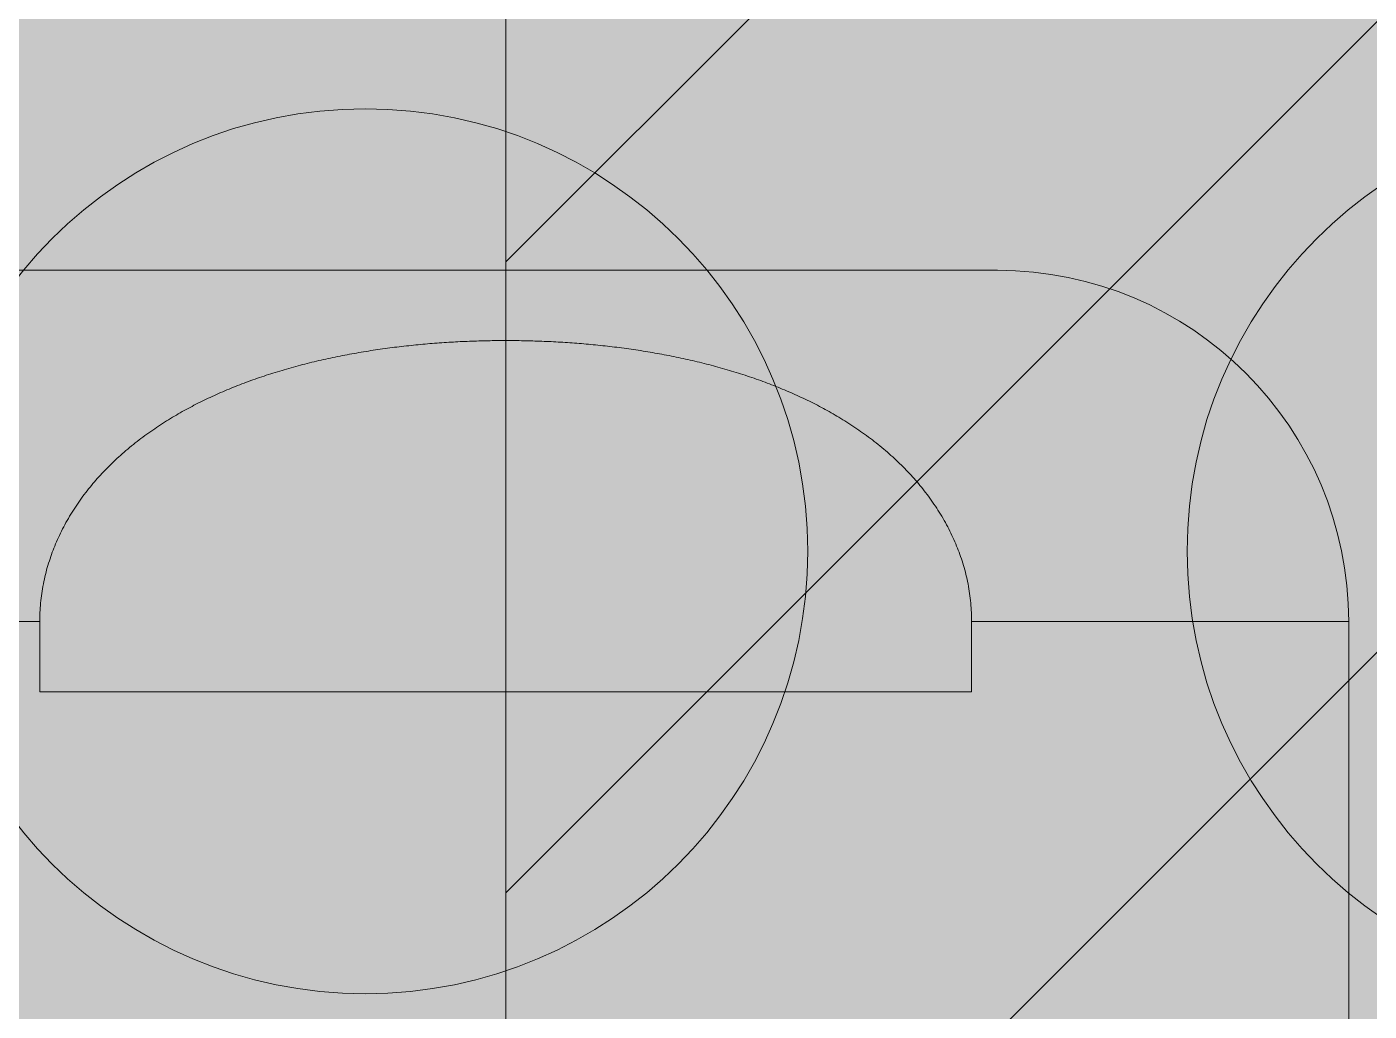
# Model space of a CAD drawing. Header units: millimetres. Extents: x 126 to 12547, y 1644 to 26714.
# Drawn here: x 9356.46 to 9366.01, y 3337.76 to 3344.77 of the extents above; entities that cross this region are included whole.
import ezdxf

# ---------------------------------------------------------------- set-up
doc = ezdxf.new("R2010")
doc.units = ezdxf.units.MM
for name, color, linetype, lineweight in [('F_ARREDI', 7, 'Continuous', 5), ('F_FERRAMENTA', 253, 'Continuous', 5), ('F_Guide', 1, 'Continuous', 9), ('F_MULTI laminato OPACO_retino', 1, 'Continuous', 5), ('F_MULTI tessuto', 151, 'Continuous', 5), ('F_MULTI_tessuto_retino', 8, 'Continuous', 5)]:
    doc.layers.add(name, color=color, linetype=linetype, lineweight=lineweight)
doc.layers.add('TRATTEGGI - Hatch', color=7, linetype='Continuous')

# ---------------------------------------------------------------- blocks, each defined once
blk = doc.blocks.new('CASSETTIERA INTERNA_armadi_sez._..........')
at = {"layer": 'F_MULTI laminato OPACO_retino'}
h = blk.add_hatch(color=9, dxfattribs=at)
h.dxf.hatch_style = 1
h.paths.add_polyline_path([(737308.4138, 530376.8016), (737838.4138, 530376.8016), (737838.4138, 529835.8018), (737308.4138, 529835.8018)])
at = {"layer": 'F_MULTI laminato OPACO_retino', "true_color": 0x636466, "transparency": 33554503}
h = blk.add_hatch(dxfattribs=at)
h.set_pattern_fill('ANSI31', color=251)
h.paths.add_polyline_path([(737820.4138, 529884.3016), (737838.4138, 529884.3016), (737838.4138, 530008.3016), (737820.4138, 530008.3016)])
at = {"layer": 'TRATTEGGI - Hatch', "true_color": 0xc7c8ca}
h = blk.add_hatch(color=9, dxfattribs=at)
h.dxf.hatch_style = 1
h.paths.add_polyline_path([(737820.4138, 529884.3016), (737838.4138, 529884.3016), (737838.4138, 530008.3016), (737820.4138, 530008.3016)])
at = {"layer": 'F_Guide', "color": 8}
for centre in [(737819.4138, 529893.8016), (737828.4138, 529893.8016)]:
    blk.add_circle(centre, 3.15, dxfattribs=at)
at = {"layer": 'F_MULTI tessuto'}
blk.add_lwpolyline([(737820.4138, 529884.3016), (737838.4138, 529884.3016), (737838.4138, 530008.3016), (737820.4138, 530008.3016)], close=True, dxfattribs=at)
blk = doc.blocks.new('ARMADIO_camera master_sez._2')
at = {"layer": 'F_MULTI_tessuto_retino', "true_color": 0x939598}
h = blk.add_hatch(color=252, dxfattribs=at)
h.dxf.hatch_style = 1
h.paths.add_polyline_path([(737273.4138, 529835.8018), (737853.4138, 529835.8018), (737853.4138, 531875.8018), (737273.4138, 531875.8018)])
at = {"layer": 'F_FERRAMENTA'}
for p, q in [((737799.9138, 529913.8016), (737806.9138, 529913.8016)), ((737802.5209, 529913.2397), (737802.5378, 529913.2421)), ((737802.5378, 529913.2421), (737802.5547, 529913.2444)), ((737802.5547, 529913.2444), (737802.5716, 529913.2467)), ((737802.5716, 529913.2467), (737802.5885, 529913.249)), ((737802.5885, 529913.249), (737802.6054, 529913.2511)), ((737802.6054, 529913.2511), (737802.6222, 529913.2533)), ((737802.6222, 529913.2533), (737802.6391, 529913.2554)), ((737802.6391, 529913.2554), (737802.656, 529913.2574)), ((737802.656, 529913.2574), (737802.6729, 529913.2594)), ((737802.6729, 529913.2594), (737802.6897, 529913.2613)), ((737802.6897, 529913.2613), (737802.7066, 529913.2632)), ((737802.7066, 529913.2632), (737802.7234, 529913.265)), ((737802.7234, 529913.265), (737802.7403, 529913.2668)), ((737802.7403, 529913.2668), (737802.7571, 529913.2686)), ((737802.7571, 529913.2686), (737802.7739, 529913.2703)), ((737802.7739, 529913.2703), (737802.7908, 529913.2719)), ((737802.7908, 529913.2719), (737802.8076, 529913.2735)), ((737802.8076, 529913.2735), (737802.8243, 529913.2751)), ((737802.8243, 529913.2751), (737802.8411, 529913.2766)), ((737802.8411, 529913.2766), (737802.8579, 529913.278)), ((737802.8579, 529913.278), (737802.8746, 529913.2794)), ((737802.8746, 529913.2794), (737802.8914, 529913.2808)), ((737802.8914, 529913.2808), (737802.9081, 529913.2821)), ((737802.9081, 529913.2821), (737802.9248, 529913.2834)), ((737802.9248, 529913.2834), (737802.9414, 529913.2846)), ((737802.9414, 529913.2846), (737802.9581, 529913.2858)), ((737802.9581, 529913.2858), (737802.9747, 529913.2869)), ((737802.9747, 529913.2869), (737802.9914, 529913.288)), ((737802.9914, 529913.288), (737803.008, 529913.2891)), ((737803.008, 529913.2891), (737803.0245, 529913.2901)), ((737803.0245, 529913.2901), (737803.0411, 529913.291)), ((737803.0411, 529913.291), (737803.0576, 529913.292)), ((737803.0576, 529913.292), (737803.0741, 529913.2928)), ((737803.0741, 529913.2928), (737803.0906, 529913.2937)), ((737803.0906, 529913.2937), (737803.1071, 529913.2944)), ((737803.1071, 529913.2944), (737803.1235, 529913.2952)), ((737803.1235, 529913.2952), (737803.1399, 529913.2959)), ((737803.1399, 529913.2959), (737803.1563, 529913.2966)), ((737803.1563, 529913.2966), (737803.1726, 529913.2972)), ((737803.1726, 529913.2972), (737803.1889, 529913.2977)), ((737803.1889, 529913.2977), (737803.2052, 529913.2983)), ((737803.2052, 529913.2983), (737803.2215, 529913.2988)), ((737803.2215, 529913.2988), (737803.2377, 529913.2992)), ((737803.2377, 529913.2992), (737803.2539, 529913.2996)), ((737803.2539, 529913.2996), (737803.27, 529913.3)), ((737803.27, 529913.3), (737803.2861, 529913.3003)), ((737803.2861, 529913.3003), (737803.3022, 529913.3006)), ((737803.3022, 529913.3006), (737803.3183, 529913.3009)), ((737803.3183, 529913.3009), (737803.3343, 529913.3011)), ((737803.3343, 529913.3011), (737803.3503, 529913.3013)), ((737803.3503, 529913.3013), (737803.3662, 529913.3014)), ((737803.3662, 529913.3014), (737803.3821, 529913.3015)), ((737803.3821, 529913.3015), (737803.398, 529913.3015)), ((737803.398, 529913.3015), (737803.4138, 529913.3016)), ((737803.4296, 529913.3015), (737803.4138, 529913.3016)), ((737803.4454, 529913.3015), (737803.4296, 529913.3015)), ((737803.4613, 529913.3014), (737803.4454, 529913.3015)), ((737803.4773, 529913.3013), (737803.4613, 529913.3014)), ((737803.4932, 529913.3011), (737803.4773, 529913.3013)), ((737803.5093, 529913.3009), (737803.4932, 529913.3011)), ((737803.5253, 529913.3006), (737803.5093, 529913.3009)), ((737803.5414, 529913.3003), (737803.5253, 529913.3006)), ((737803.5575, 529913.3), (737803.5414, 529913.3003)), ((737803.5737, 529913.2996), (737803.5575, 529913.3)), ((737803.5899, 529913.2992), (737803.5737, 529913.2996)), ((737803.6061, 529913.2988), (737803.5899, 529913.2992)), ((737803.6223, 529913.2983), (737803.6061, 529913.2988)), ((737803.6386, 529913.2977), (737803.6223, 529913.2983)), ((737803.6549, 529913.2972), (737803.6386, 529913.2977)), ((737803.6713, 529913.2966), (737803.6549, 529913.2972)), ((737803.6876, 529913.2959), (737803.6713, 529913.2966)), ((737803.704, 529913.2952), (737803.6876, 529913.2959)), ((737803.7205, 529913.2944), (737803.704, 529913.2952)), ((737803.7369, 529913.2937), (737803.7205, 529913.2944)), ((737803.7534, 529913.2928), (737803.7369, 529913.2937)), ((737803.7699, 529913.292), (737803.7534, 529913.2928)), ((737803.7864, 529913.291), (737803.7699, 529913.292)), ((737803.803, 529913.2901), (737803.7864, 529913.291)), ((737803.8196, 529913.2891), (737803.803, 529913.2901)), ((737803.8362, 529913.288), (737803.8196, 529913.2891)), ((737803.8528, 529913.2869), (737803.8362, 529913.288)), ((737803.8694, 529913.2858), (737803.8528, 529913.2869)), ((737803.8861, 529913.2846), (737803.8694, 529913.2858)), ((737803.9028, 529913.2834), (737803.8861, 529913.2846)), ((737803.9195, 529913.2821), (737803.9028, 529913.2834)), ((737803.9362, 529913.2808), (737803.9195, 529913.2821)), ((737803.9529, 529913.2794), (737803.9362, 529913.2808)), ((737803.9697, 529913.278), (737803.9529, 529913.2794)), ((737803.9864, 529913.2766), (737803.9697, 529913.278)), ((737804.0032, 529913.2751), (737803.9864, 529913.2766)), ((737804.02, 529913.2735), (737804.0032, 529913.2751)), ((737804.0368, 529913.2719), (737804.02, 529913.2735)), ((737804.0536, 529913.2703), (737804.0368, 529913.2719)), ((737804.0704, 529913.2686), (737804.0536, 529913.2703)), ((737804.0872, 529913.2668), (737804.0704, 529913.2686)), ((737804.1041, 529913.265), (737804.0872, 529913.2668)), ((737804.1209, 529913.2632), (737804.1041, 529913.265)), ((737804.1378, 529913.2613), (737804.1209, 529913.2632)), ((737804.1547, 529913.2594), (737804.1378, 529913.2613)), ((737804.1715, 529913.2574), (737804.1547, 529913.2594)), ((737804.1884, 529913.2554), (737804.1715, 529913.2574)), ((737804.2053, 529913.2533), (737804.1884, 529913.2554)), ((737804.2222, 529913.2511), (737804.2053, 529913.2533)), ((737804.2391, 529913.249), (737804.2222, 529913.2511)), ((737804.256, 529913.2467), (737804.2391, 529913.249)), ((737804.2729, 529913.2444), (737804.256, 529913.2467)), ((737804.2897, 529913.2421), (737804.2729, 529913.2444)), ((737804.3066, 529913.2397), (737804.2897, 529913.2421)), ((737802.018, 529913.1426), (737802.0345, 529913.1467)), ((737802.0345, 529913.1467), (737802.0511, 529913.1507)), ((737802.0511, 529913.1507), (737802.0676, 529913.1547)), ((737802.0676, 529913.1547), (737802.0842, 529913.1585)), ((737802.0842, 529913.1585), (737802.1009, 529913.1624)), ((737802.1009, 529913.1624), (737802.1175, 529913.1661)), ((737802.1175, 529913.1661), (737802.1342, 529913.1699)), ((737802.1342, 529913.1699), (737802.1508, 529913.1735)), ((737802.1508, 529913.1735), (737802.1675, 529913.1771)), ((737802.1675, 529913.1771), (737802.1842, 529913.1806)), ((737802.1842, 529913.1806), (737802.201, 529913.1841)), ((737802.201, 529913.1841), (737802.2177, 529913.1875)), ((737802.2177, 529913.1875), (737802.2345, 529913.1909)), ((737802.2345, 529913.1909), (737802.2512, 529913.1942)), ((737802.2512, 529913.1942), (737802.268, 529913.1975)), ((737802.268, 529913.1975), (737802.2848, 529913.2007)), ((737802.2848, 529913.2007), (737802.3016, 529913.2038)), ((737802.3016, 529913.2038), (737802.3185, 529913.2069)), ((737802.3185, 529913.2069), (737802.3353, 529913.2099)), ((737802.3353, 529913.2099), (737802.3521, 529913.2129)), ((737802.3521, 529913.2129), (737802.369, 529913.2158)), ((737802.369, 529913.2158), (737802.3858, 529913.2187)), ((737802.3858, 529913.2187), (737802.4027, 529913.2215)), ((737802.4027, 529913.2215), (737802.4196, 529913.2242)), ((737802.4196, 529913.2242), (737802.4365, 529913.227)), ((737802.4365, 529913.227), (737802.4533, 529913.2296)), ((737802.4533, 529913.2296), (737802.4702, 529913.2322)), ((737802.4702, 529913.2322), (737802.4871, 529913.2348)), ((737802.4871, 529913.2348), (737802.504, 529913.2372)), ((737802.504, 529913.2372), (737802.5209, 529913.2397)), ((737804.3235, 529913.2372), (737804.3066, 529913.2397)), ((737804.3404, 529913.2348), (737804.3235, 529913.2372)), ((737804.3573, 529913.2322), (737804.3404, 529913.2348)), ((737804.3742, 529913.2296), (737804.3573, 529913.2322)), ((737804.3911, 529913.227), (737804.3742, 529913.2296)), ((737804.408, 529913.2242), (737804.3911, 529913.227)), ((737804.4248, 529913.2215), (737804.408, 529913.2242)), ((737804.4417, 529913.2187), (737804.4248, 529913.2215)), ((737804.4586, 529913.2158), (737804.4417, 529913.2187)), ((737804.4754, 529913.2129), (737804.4586, 529913.2158)), ((737804.4922, 529913.2099), (737804.4754, 529913.2129)), ((737804.5091, 529913.2069), (737804.4922, 529913.2099)), ((737804.5259, 529913.2038), (737804.5091, 529913.2069)), ((737804.5427, 529913.2007), (737804.5259, 529913.2038)), ((737804.5595, 529913.1975), (737804.5427, 529913.2007)), ((737804.5763, 529913.1942), (737804.5595, 529913.1975)), ((737804.5931, 529913.1909), (737804.5763, 529913.1942)), ((737804.6098, 529913.1875), (737804.5931, 529913.1909)), ((737804.6266, 529913.1841), (737804.6098, 529913.1875)), ((737804.6433, 529913.1806), (737804.6266, 529913.1841)), ((737804.66, 529913.1771), (737804.6433, 529913.1806)), ((737804.6767, 529913.1735), (737804.66, 529913.1771)), ((737804.6934, 529913.1699), (737804.6767, 529913.1735)), ((737804.71, 529913.1661), (737804.6934, 529913.1699)), ((737804.7267, 529913.1624), (737804.71, 529913.1661)), ((737804.7433, 529913.1585), (737804.7267, 529913.1624)), ((737804.7599, 529913.1547), (737804.7433, 529913.1585)), ((737804.7765, 529913.1507), (737804.7599, 529913.1547)), ((737804.793, 529913.1467), (737804.7765, 529913.1507)), ((737804.8095, 529913.1426), (737804.793, 529913.1467)), ((737801.6935, 529913.0489), (737801.7094, 529913.0541)), ((737801.7094, 529913.0541), (737801.7253, 529913.0593)), ((737801.7253, 529913.0593), (737801.7413, 529913.0645)), ((737801.7413, 529913.0645), (737801.7573, 529913.0696)), ((737801.7573, 529913.0696), (737801.7734, 529913.0746)), ((737801.7734, 529913.0746), (737801.7895, 529913.0795)), ((737801.7895, 529913.0795), (737801.8056, 529913.0844)), ((737801.8056, 529913.0844), (737801.8218, 529913.0893)), ((737801.8218, 529913.0893), (737801.8379, 529913.094)), ((737801.8379, 529913.094), (737801.8542, 529913.0988)), ((737801.8542, 529913.0988), (737801.8704, 529913.1034)), ((737801.8704, 529913.1034), (737801.8867, 529913.108)), ((737801.8867, 529913.108), (737801.903, 529913.1125)), ((737801.903, 529913.1125), (737801.9194, 529913.117)), ((737801.9194, 529913.117), (737801.9357, 529913.1214)), ((737801.9357, 529913.1214), (737801.9521, 529913.1258)), ((737801.9521, 529913.1258), (737801.9686, 529913.1301)), ((737801.9686, 529913.1301), (737801.985, 529913.1343)), ((737801.985, 529913.1343), (737802.0015, 529913.1385)), ((737802.0015, 529913.1385), (737802.018, 529913.1426)), ((737804.826, 529913.1385), (737804.8095, 529913.1426)), ((737804.8425, 529913.1343), (737804.826, 529913.1385)), ((737804.859, 529913.1301), (737804.8425, 529913.1343)), ((737804.8754, 529913.1258), (737804.859, 529913.1301)), ((737804.8918, 529913.1214), (737804.8754, 529913.1258)), ((737804.9082, 529913.117), (737804.8918, 529913.1214)), ((737804.9245, 529913.1125), (737804.9082, 529913.117)), ((737804.9408, 529913.108), (737804.9245, 529913.1125)), ((737804.9571, 529913.1034), (737804.9408, 529913.108)), ((737804.9734, 529913.0988), (737804.9571, 529913.1034)), ((737804.9896, 529913.094), (737804.9734, 529913.0988)), ((737805.0058, 529913.0893), (737804.9896, 529913.094)), ((737805.0219, 529913.0844), (737805.0058, 529913.0893)), ((737805.0381, 529913.0795), (737805.0219, 529913.0844)), ((737805.0542, 529913.0746), (737805.0381, 529913.0795)), ((737805.0702, 529913.0696), (737805.0542, 529913.0746)), ((737805.0862, 529913.0645), (737805.0702, 529913.0696)), ((737805.1022, 529913.0593), (737805.0862, 529913.0645)), ((737805.1181, 529913.0541), (737805.1022, 529913.0593)), ((737805.134, 529913.0489), (737805.1181, 529913.0541)), ((737801.4297, 529912.9501), (737801.4449, 529912.9564)), ((737801.4449, 529912.9564), (737801.4601, 529912.9626)), ((737801.4601, 529912.9626), (737801.4753, 529912.9688)), ((737801.4753, 529912.9688), (737801.4906, 529912.9749)), ((737801.4906, 529912.9749), (737801.5059, 529912.981)), ((737801.5059, 529912.981), (737801.5213, 529912.987)), ((737801.5213, 529912.987), (737801.5367, 529912.9929)), ((737801.5367, 529912.9929), (737801.5522, 529912.9988)), ((737801.5522, 529912.9988), (737801.5677, 529913.0046)), ((737801.5677, 529913.0046), (737801.5833, 529913.0103)), ((737801.5833, 529913.0103), (737801.5989, 529913.016)), ((737801.5989, 529913.016), (737801.6146, 529913.0217)), ((737801.6146, 529913.0217), (737801.6303, 529913.0272)), ((737801.6303, 529913.0272), (737801.646, 529913.0327)), ((737801.646, 529913.0327), (737801.6618, 529913.0382)), ((737801.6618, 529913.0382), (737801.6776, 529913.0436)), ((737801.6776, 529913.0436), (737801.6935, 529913.0489)), ((737805.1499, 529913.0436), (737805.134, 529913.0489)), ((737805.1657, 529913.0382), (737805.1499, 529913.0436)), ((737805.1815, 529913.0327), (737805.1657, 529913.0382)), ((737805.1973, 529913.0272), (737805.1815, 529913.0327)), ((737805.213, 529913.0217), (737805.1973, 529913.0272)), ((737805.2286, 529913.016), (737805.213, 529913.0217)), ((737805.2442, 529913.0103), (737805.2286, 529913.016)), ((737805.2598, 529913.0046), (737805.2442, 529913.0103)), ((737805.2753, 529912.9988), (737805.2598, 529913.0046)), ((737805.2908, 529912.9929), (737805.2753, 529912.9988)), ((737805.3062, 529912.987), (737805.2908, 529912.9929)), ((737805.3216, 529912.981), (737805.3062, 529912.987)), ((737805.3369, 529912.9749), (737805.3216, 529912.981)), ((737805.3522, 529912.9688), (737805.3369, 529912.9749)), ((737805.3675, 529912.9626), (737805.3522, 529912.9688)), ((737805.3827, 529912.9564), (737805.3675, 529912.9626)), ((737805.3978, 529912.9501), (737805.3827, 529912.9564)), ((737801.2236, 529912.8551), (737801.238, 529912.8623)), ((737801.238, 529912.8623), (737801.2524, 529912.8694)), ((737801.2524, 529912.8694), (737801.2668, 529912.8765)), ((737801.2668, 529912.8765), (737801.2814, 529912.8835)), ((737801.2814, 529912.8835), (737801.2959, 529912.8904)), ((737801.2959, 529912.8904), (737801.3106, 529912.8973)), ((737801.3106, 529912.8973), (737801.3253, 529912.9041)), ((737801.3253, 529912.9041), (737801.34, 529912.9109)), ((737801.34, 529912.9109), (737801.3549, 529912.9176)), ((737801.3549, 529912.9176), (737801.3697, 529912.9242)), ((737801.3697, 529912.9242), (737801.3847, 529912.9307)), ((737801.3847, 529912.9307), (737801.3996, 529912.9372)), ((737801.3996, 529912.9372), (737801.4147, 529912.9437)), ((737801.4147, 529912.9437), (737801.4297, 529912.9501)), ((737805.4129, 529912.9437), (737805.3978, 529912.9501)), ((737805.4279, 529912.9372), (737805.4129, 529912.9437)), ((737805.4429, 529912.9307), (737805.4279, 529912.9372)), ((737805.4578, 529912.9242), (737805.4429, 529912.9307)), ((737805.4727, 529912.9176), (737805.4578, 529912.9242)), ((737805.4875, 529912.9109), (737805.4727, 529912.9176)), ((737805.5022, 529912.9041), (737805.4875, 529912.9109)), ((737805.5169, 529912.8973), (737805.5022, 529912.9041)), ((737805.5316, 529912.8904), (737805.5169, 529912.8973)), ((737805.5462, 529912.8835), (737805.5316, 529912.8904)), ((737805.5607, 529912.8765), (737805.5462, 529912.8835)), ((737805.5752, 529912.8694), (737805.5607, 529912.8765)), ((737805.5896, 529912.8623), (737805.5752, 529912.8694)), ((737805.6039, 529912.8551), (737805.5896, 529912.8623)), ((737801.0559, 529912.7633), (737801.0698, 529912.7715)), ((737801.0698, 529912.7715), (737801.0836, 529912.7796)), ((737801.0836, 529912.7796), (737801.0974, 529912.7875)), ((737801.0974, 529912.7875), (737801.1112, 529912.7953)), ((737801.1112, 529912.7953), (737801.125, 529912.803)), ((737801.125, 529912.803), (737801.1389, 529912.8106)), ((737801.1389, 529912.8106), (737801.1529, 529912.8182)), ((737801.1529, 529912.8182), (737801.1669, 529912.8257)), ((737801.1669, 529912.8257), (737801.181, 529912.8332)), ((737801.181, 529912.8332), (737801.1951, 529912.8405)), ((737801.1951, 529912.8405), (737801.2094, 529912.8479)), ((737801.2094, 529912.8479), (737801.2236, 529912.8551)), ((737805.6182, 529912.8479), (737805.6039, 529912.8551)), ((737805.6324, 529912.8405), (737805.6182, 529912.8479)), ((737805.6466, 529912.8332), (737805.6324, 529912.8405)), ((737805.6606, 529912.8257), (737805.6466, 529912.8332)), ((737805.6747, 529912.8182), (737805.6606, 529912.8257)), ((737805.6886, 529912.8106), (737805.6747, 529912.8182)), ((737805.7025, 529912.803), (737805.6886, 529912.8106)), ((737805.7163, 529912.7953), (737805.7025, 529912.803)), ((737805.7301, 529912.7875), (737805.7163, 529912.7953)), ((737805.7439, 529912.7796), (737805.7301, 529912.7875)), ((737805.7578, 529912.7715), (737805.7439, 529912.7796)), ((737805.7717, 529912.7633), (737805.7578, 529912.7715)), ((737800.9013, 529912.6645), (737800.9154, 529912.6741)), ((737800.9154, 529912.6741), (737800.9294, 529912.6836)), ((737800.9294, 529912.6836), (737800.9435, 529912.693)), ((737800.9435, 529912.693), (737800.9576, 529912.7022)), ((737800.9576, 529912.7022), (737800.9717, 529912.7113)), ((737800.9717, 529912.7113), (737800.9858, 529912.7203)), ((737800.9858, 529912.7203), (737800.9998, 529912.7292)), ((737800.9998, 529912.7292), (737801.0139, 529912.7379)), ((737801.0139, 529912.7379), (737801.0279, 529912.7465)), ((737801.0279, 529912.7465), (737801.0419, 529912.755)), ((737801.0419, 529912.755), (737801.0559, 529912.7633)), ((737805.7856, 529912.755), (737805.7717, 529912.7633)), ((737805.7996, 529912.7465), (737805.7856, 529912.755)), ((737805.8137, 529912.7379), (737805.7996, 529912.7465)), ((737805.8277, 529912.7292), (737805.8137, 529912.7379)), ((737805.8418, 529912.7203), (737805.8277, 529912.7292)), ((737805.8559, 529912.7113), (737805.8418, 529912.7203)), ((737805.8699, 529912.7022), (737805.8559, 529912.7113)), ((737805.884, 529912.693), (737805.8699, 529912.7022)), ((737805.8981, 529912.6836), (737805.884, 529912.693)), ((737805.9122, 529912.6741), (737805.8981, 529912.6836)), ((737805.9262, 529912.6645), (737805.9122, 529912.6741)), ((737800.7769, 529912.5727), (737800.7905, 529912.5834)), ((737800.7905, 529912.5834), (737800.8041, 529912.5939)), ((737800.8041, 529912.5939), (737800.8179, 529912.6043)), ((737800.8179, 529912.6043), (737800.8316, 529912.6146)), ((737800.8316, 529912.6146), (737800.8455, 529912.6248)), ((737800.8455, 529912.6248), (737800.8594, 529912.6349)), ((737800.8594, 529912.6349), (737800.8733, 529912.6449)), ((737800.8733, 529912.6449), (737800.8873, 529912.6548)), ((737800.8873, 529912.6548), (737800.9013, 529912.6645)), ((737805.9402, 529912.6548), (737805.9262, 529912.6645)), ((737805.9542, 529912.6449), (737805.9402, 529912.6548)), ((737805.9681, 529912.6349), (737805.9542, 529912.6449)), ((737805.982, 529912.6248), (737805.9681, 529912.6349)), ((737805.9959, 529912.6146), (737805.982, 529912.6248)), ((737806.0097, 529912.6043), (737805.9959, 529912.6146)), ((737806.0234, 529912.5939), (737806.0097, 529912.6043)), ((737806.0371, 529912.5834), (737806.0234, 529912.5939)), ((737806.0506, 529912.5727), (737806.0371, 529912.5834)), ((737800.659, 529912.4726), (737800.6717, 529912.4841)), ((737800.6717, 529912.4841), (737800.6844, 529912.4955)), ((737800.6844, 529912.4955), (737800.6973, 529912.5068)), ((737800.6973, 529912.5068), (737800.7103, 529912.518)), ((737800.7103, 529912.518), (737800.7235, 529912.5291)), ((737800.7235, 529912.5291), (737800.7367, 529912.5402)), ((737800.7367, 529912.5402), (737800.75, 529912.5511)), ((737800.75, 529912.5511), (737800.7634, 529912.562)), ((737800.7634, 529912.562), (737800.7769, 529912.5727)), ((737806.0641, 529912.562), (737806.0506, 529912.5727)), ((737806.0775, 529912.5511), (737806.0641, 529912.562)), ((737806.0909, 529912.5402), (737806.0775, 529912.5511)), ((737806.1041, 529912.5291), (737806.0909, 529912.5402)), ((737806.1172, 529912.518), (737806.1041, 529912.5291)), ((737806.1302, 529912.5068), (737806.1172, 529912.518)), ((737806.1431, 529912.4955), (737806.1302, 529912.5068)), ((737806.1559, 529912.4841), (737806.1431, 529912.4955)), ((737806.1685, 529912.4726), (737806.1559, 529912.4841)), ((737800.5624, 529912.3789), (737800.574, 529912.3908)), ((737800.574, 529912.3908), (737800.5857, 529912.4026)), ((737800.5857, 529912.4026), (737800.5976, 529912.4144)), ((737800.5976, 529912.4144), (737800.6096, 529912.4262)), ((737800.6096, 529912.4262), (737800.6217, 529912.4379)), ((737800.6217, 529912.4379), (737800.634, 529912.4495)), ((737800.634, 529912.4495), (737800.6464, 529912.4611)), ((737800.6464, 529912.4611), (737800.659, 529912.4726)), ((737806.1811, 529912.4611), (737806.1685, 529912.4726)), ((737806.1935, 529912.4495), (737806.1811, 529912.4611)), ((737806.2058, 529912.4379), (737806.1935, 529912.4495)), ((737806.2179, 529912.4262), (737806.2058, 529912.4379)), ((737806.23, 529912.4144), (737806.2179, 529912.4262)), ((737806.2418, 529912.4026), (737806.23, 529912.4144)), ((737806.2536, 529912.3908), (737806.2418, 529912.4026)), ((737806.2651, 529912.3789), (737806.2536, 529912.3908)), ((737800.4757, 529912.2829), (737800.4859, 529912.295)), ((737800.4859, 529912.295), (737800.4963, 529912.307)), ((737800.4963, 529912.307), (737800.5069, 529912.319)), ((737800.5069, 529912.319), (737800.5177, 529912.331)), ((737800.5177, 529912.331), (737800.5286, 529912.343)), ((737800.5286, 529912.343), (737800.5397, 529912.355)), ((737800.5397, 529912.355), (737800.551, 529912.3669)), ((737800.551, 529912.3669), (737800.5624, 529912.3789)), ((737806.2766, 529912.3669), (737806.2651, 529912.3789)), ((737806.2878, 529912.355), (737806.2766, 529912.3669)), ((737806.2989, 529912.343), (737806.2878, 529912.355)), ((737806.3099, 529912.331), (737806.2989, 529912.343)), ((737806.3206, 529912.319), (737806.3099, 529912.331)), ((737806.3312, 529912.307), (737806.3206, 529912.319)), ((737806.3416, 529912.295), (737806.3312, 529912.307)), ((737806.3519, 529912.2829), (737806.3416, 529912.295)), ((737800.3946, 529912.1792), (737800.4046, 529912.1928)), ((737800.4046, 529912.1928), (737800.4146, 529912.2063)), ((737800.4146, 529912.2063), (737800.4247, 529912.2195)), ((737800.4247, 529912.2195), (737800.4348, 529912.2326)), ((737800.4348, 529912.2326), (737800.445, 529912.2455)), ((737800.445, 529912.2455), (737800.4552, 529912.2582)), ((737800.4552, 529912.2582), (737800.4654, 529912.2706)), ((737800.4654, 529912.2706), (737800.4757, 529912.2829)), ((737806.3621, 529912.2706), (737806.3519, 529912.2829)), ((737806.3723, 529912.2582), (737806.3621, 529912.2706)), ((737806.3825, 529912.2455), (737806.3723, 529912.2582)), ((737806.3927, 529912.2326), (737806.3825, 529912.2455)), ((737806.4028, 529912.2195), (737806.3927, 529912.2326)), ((737806.4129, 529912.2063), (737806.4028, 529912.2195)), ((737806.4229, 529912.1928), (737806.4129, 529912.2063)), ((737806.4329, 529912.1792), (737806.4229, 529912.1928)), ((737800.3369, 529912.0945), (737800.3462, 529912.109)), ((737800.3462, 529912.109), (737800.3557, 529912.1233)), ((737800.3557, 529912.1233), (737800.3653, 529912.1375)), ((737800.3653, 529912.1375), (737800.375, 529912.1516)), ((737800.375, 529912.1516), (737800.3848, 529912.1655)), ((737800.3848, 529912.1655), (737800.3946, 529912.1792)), ((737806.4428, 529912.1655), (737806.4329, 529912.1792)), ((737806.4526, 529912.1516), (737806.4428, 529912.1655)), ((737806.4623, 529912.1375), (737806.4526, 529912.1516)), ((737806.4719, 529912.1233), (737806.4623, 529912.1375)), ((737806.4813, 529912.109), (737806.4719, 529912.1233)), ((737806.4907, 529912.0945), (737806.4813, 529912.109)), ((737800.2758, 529911.9906), (737800.284, 529912.0057)), ((737800.284, 529912.0057), (737800.2924, 529912.0207)), ((737800.2924, 529912.0207), (737800.301, 529912.0357)), ((737800.301, 529912.0357), (737800.3097, 529912.0505)), ((737800.3097, 529912.0505), (737800.3186, 529912.0653)), ((737800.3186, 529912.0653), (737800.3277, 529912.08)), ((737800.3277, 529912.08), (737800.3369, 529912.0945)), ((737806.4999, 529912.08), (737806.4907, 529912.0945)), ((737806.5089, 529912.0653), (737806.4999, 529912.08)), ((737806.5178, 529912.0505), (737806.5089, 529912.0653)), ((737806.5266, 529912.0357), (737806.5178, 529912.0505)), ((737806.5352, 529912.0207), (737806.5266, 529912.0357)), ((737806.5435, 529912.0057), (737806.5352, 529912.0207)), ((737806.5518, 529911.9906), (737806.5435, 529912.0057)), ((737800.2304, 529911.8994), (737800.2374, 529911.9146)), ((737800.2374, 529911.9146), (737800.2447, 529911.9298)), ((737800.2447, 529911.9298), (737800.2522, 529911.9451)), ((737800.2522, 529911.9451), (737800.2599, 529911.9603)), ((737800.2599, 529911.9603), (737800.2677, 529911.9754)), ((737800.2677, 529911.9754), (737800.2758, 529911.9906)), ((737806.5598, 529911.9754), (737806.5518, 529911.9906)), ((737806.5677, 529911.9603), (737806.5598, 529911.9754)), ((737806.5753, 529911.9451), (737806.5677, 529911.9603)), ((737806.5828, 529911.9298), (737806.5753, 529911.9451)), ((737806.5901, 529911.9146), (737806.5828, 529911.9298)), ((737806.5972, 529911.8994), (737806.5901, 529911.9146)), ((737800.1922, 529911.8088), (737800.198, 529911.8238)), ((737800.198, 529911.8238), (737800.2041, 529911.8388)), ((737800.2041, 529911.8388), (737800.2103, 529911.8539)), ((737800.2103, 529911.8539), (737800.2168, 529911.869)), ((737800.2168, 529911.869), (737800.2235, 529911.8842)), ((737800.2235, 529911.8842), (737800.2304, 529911.8994)), ((737806.6041, 529911.8842), (737806.5972, 529911.8994)), ((737806.6107, 529911.869), (737806.6041, 529911.8842)), ((737806.6172, 529911.8539), (737806.6107, 529911.869)), ((737806.6235, 529911.8388), (737806.6172, 529911.8539)), ((737806.6295, 529911.8238), (737806.6235, 529911.8388)), ((737806.6353, 529911.8088), (737806.6295, 529911.8238)), ((737800.1557, 529911.7012), (737800.1606, 529911.7171)), ((737800.1606, 529911.7171), (737800.1655, 529911.7329)), ((737800.1655, 529911.7329), (737800.1706, 529911.7485)), ((737800.1706, 529911.7485), (737800.1758, 529911.7639)), ((737800.1758, 529911.7639), (737800.1812, 529911.7791)), ((737800.1812, 529911.7791), (737800.1866, 529911.794)), ((737800.1866, 529911.794), (737800.1922, 529911.8088)), ((737806.641, 529911.794), (737806.6353, 529911.8088)), ((737806.6464, 529911.7791), (737806.641, 529911.794)), ((737806.6517, 529911.7639), (737806.6464, 529911.7791)), ((737806.6569, 529911.7485), (737806.6517, 529911.7639)), ((737806.662, 529911.7329), (737806.6569, 529911.7485)), ((737806.667, 529911.7171), (737806.662, 529911.7329)), ((737806.6718, 529911.7012), (737806.667, 529911.7171)), ((737800.1302, 529911.6024), (737800.134, 529911.6192)), ((737800.134, 529911.6192), (737800.138, 529911.6358)), ((737800.138, 529911.6358), (737800.1422, 529911.6524)), ((737800.1422, 529911.6524), (737800.1465, 529911.6688)), ((737800.1465, 529911.6688), (737800.1511, 529911.685)), ((737800.1511, 529911.685), (737800.1557, 529911.7012)), ((737806.6765, 529911.685), (737806.6718, 529911.7012)), ((737806.681, 529911.6688), (737806.6765, 529911.685)), ((737806.6854, 529911.6524), (737806.681, 529911.6688)), ((737806.6895, 529911.6358), (737806.6854, 529911.6524)), ((737806.6936, 529911.6192), (737806.6895, 529911.6358)), ((737806.6974, 529911.6024), (737806.6936, 529911.6192)), ((737800.1141, 529911.5177), (737800.1169, 529911.5348)), ((737800.1169, 529911.5348), (737800.1199, 529911.5517)), ((737800.1199, 529911.5517), (737800.1231, 529911.5687)), ((737800.1231, 529911.5687), (737800.1265, 529911.5856)), ((737800.1265, 529911.5856), (737800.1302, 529911.6024)), ((737806.701, 529911.5856), (737806.6974, 529911.6024)), ((737806.7044, 529911.5687), (737806.701, 529911.5856)), ((737806.7076, 529911.5517), (737806.7044, 529911.5687)), ((737806.7106, 529911.5348), (737806.7076, 529911.5517)), ((737806.7134, 529911.5177), (737806.7106, 529911.5348)), ((737800.102, 529911.4161), (737800.1035, 529911.4329)), ((737800.1035, 529911.4329), (737800.1052, 529911.4498)), ((737800.1052, 529911.4498), (737800.1071, 529911.4667)), ((737800.1071, 529911.4667), (737800.1092, 529911.4837)), ((737800.1092, 529911.4837), (737800.1116, 529911.5007)), ((737800.1116, 529911.5007), (737800.1141, 529911.5177)), ((737806.716, 529911.5007), (737806.7134, 529911.5177)), ((737806.7183, 529911.4837), (737806.716, 529911.5007)), ((737806.7204, 529911.4667), (737806.7183, 529911.4837)), ((737806.7223, 529911.4498), (737806.7204, 529911.4667)), ((737806.7241, 529911.4329), (737806.7223, 529911.4498)), ((737806.7256, 529911.4161), (737806.7241, 529911.4329)), ((737800.0972, 529911.3175), (737800.0975, 529911.3335)), ((737800.0975, 529911.3335), (737800.098, 529911.3498)), ((737800.098, 529911.3498), (737800.0987, 529911.3662)), ((737800.0987, 529911.3662), (737800.0996, 529911.3827)), ((737800.0996, 529911.3827), (737800.1007, 529911.3993)), ((737800.1007, 529911.3993), (737800.102, 529911.4161)), ((737806.7269, 529911.3993), (737806.7256, 529911.4161)), ((737806.7279, 529911.3827), (737806.7269, 529911.3993)), ((737806.7288, 529911.3662), (737806.7279, 529911.3827)), ((737806.7295, 529911.3498), (737806.7288, 529911.3662)), ((737806.73, 529911.3335), (737806.7295, 529911.3498)), ((737806.7303, 529911.3175), (737806.73, 529911.3335)), ((737797.4138, 529911.3016), (737800.0971, 529911.3016)), ((737800.0971, 529911.3016), (737800.0972, 529911.3175)), ((737800.0971, 529910.8016), (737800.0971, 529911.3016)), ((737806.7304, 529911.3016), (737806.7303, 529911.3175)), ((737806.7304, 529911.3016), (737809.4138, 529911.3016)), ((737806.7304, 529910.8016), (737806.7304, 529911.3016)), ((737809.4138, 529835.8016), (737809.4138, 529911.3016)), ((737800.0971, 529910.8016), (737806.7304, 529910.8016))]:
    blk.add_line(p, q, dxfattribs=at)
blk.add_arc((737806.9138, 529911.3016), 2.5, 0, 90, dxfattribs=at)
at = {"layer": 'F_ARREDI', "lineweight": 5}
blk.add_blockref('CASSETTIERA INTERNA_armadi_sez._..........', (-17, 18), dxfattribs=at)

msp = doc.modelspace()

# ---------------------------------------------------------------- block references
at = {"layer": 'F_ARREDI', "color": 2, "lineweight": 5}
msp.add_blockref('ARMADIO_camera master_sez._2', (-728443.5451, -526570.7637), dxfattribs=at)

doc.saveas('drawing.dxf')
